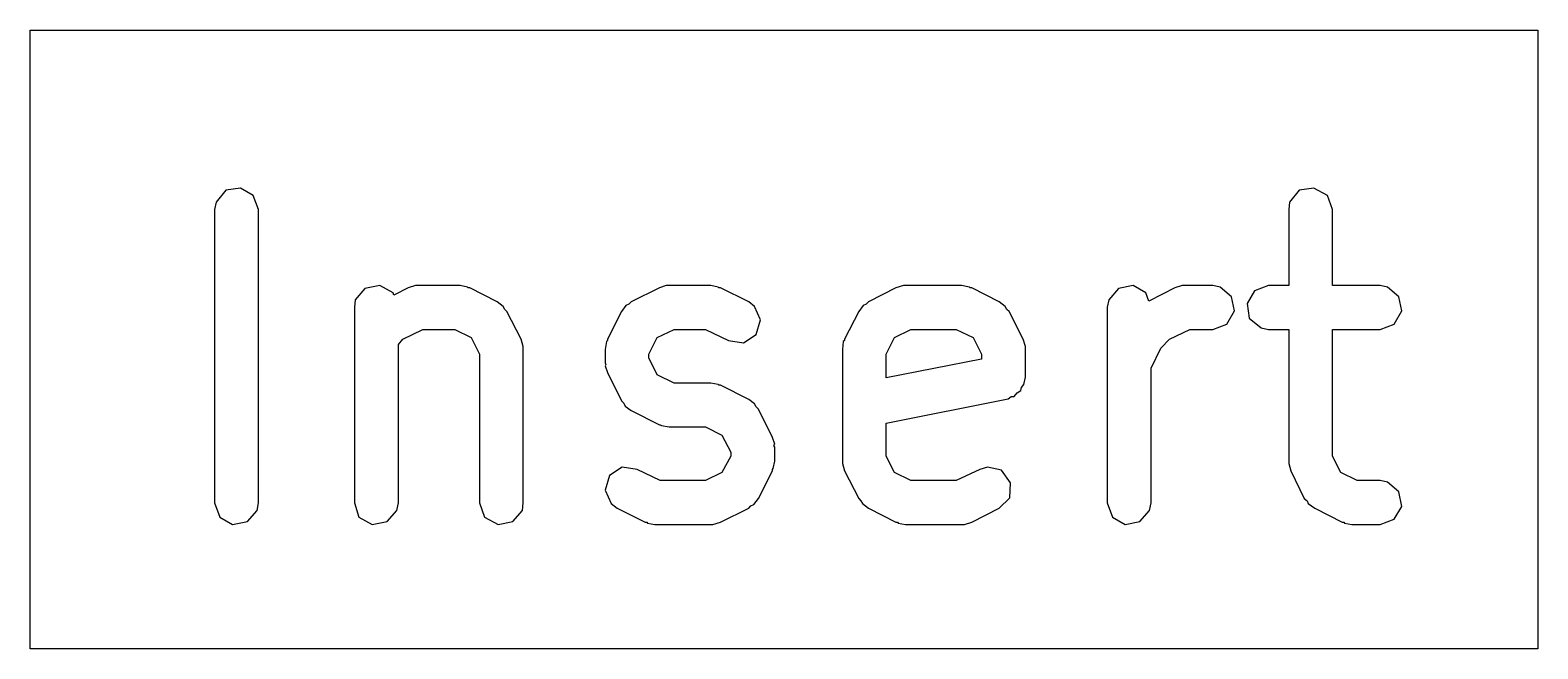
# Model space of a CAD drawing. Extents: x 4.8 to 22.9, y -15 to -10.7.
# Drawn here: x 18.2155 to 18.4182, y -11.7145 to -11.6314 of the extents above; entities that cross this region are included whole.
import ezdxf

# ---------------------------------------------------------------- set-up
doc = ezdxf.new("R2010")
doc.units = 0
doc.header["$MEASUREMENT"] = 0
doc.layers.add('BLACK', color=7, linetype='CONTINUOUS')

msp = doc.modelspace()

# ---------------------------------------------------------------- linework, layer by layer
at = {"layer": 'BLACK', "linetype": 'CONTINUOUS'}
for p, q in [((18.2155, -11.7145), (18.2155, -11.6314)), ((18.2155, -11.6314), (18.4182, -11.6314)), ((18.4182, -11.6314), (18.4182, -11.7145)), ((18.2418, -11.6529), (18.2405, -11.6545)), ((18.2438, -11.6526), (18.2418, -11.6529)), ((18.2455, -11.6536), (18.2438, -11.6526)), ((18.3861, -11.6529), (18.3848, -11.6545)), ((18.3881, -11.6526), (18.3861, -11.6529)), ((18.3899, -11.6536), (18.3881, -11.6526)), ((18.2405, -11.6545), (18.2403, -11.6555)), ((18.2462, -11.6555), (18.2455, -11.6536)), ((18.3848, -11.6545), (18.3847, -11.6555)), ((18.3906, -11.6555), (18.3899, -11.6536)), ((18.2403, -11.6555), (18.2403, -11.6949)), ((18.2462, -11.6949), (18.2462, -11.6555)), ((18.3847, -11.6555), (18.3847, -11.6657)), ((18.3906, -11.6657), (18.3906, -11.6555)), ((18.2605, -11.6661), (18.2592, -11.6676)), ((18.2625, -11.6657), (18.2605, -11.6661)), ((18.2643, -11.6667), (18.2625, -11.6657)), ((18.2644, -11.667), (18.2643, -11.6667)), ((18.2663, -11.666), (18.2644, -11.667)), ((18.2673, -11.6657), (18.2663, -11.666)), ((18.2675, -11.6657), (18.2673, -11.6657)), ((18.2676, -11.6657), (18.2675, -11.6657)), ((18.2733, -11.6657), (18.2676, -11.6657)), ((18.2743, -11.6659), (18.2733, -11.6657)), ((18.2744, -11.666), (18.2743, -11.6659)), ((18.2746, -11.666), (18.2744, -11.666)), ((18.2783, -11.6679), (18.2746, -11.666)), ((18.3001, -11.666), (18.2963, -11.6679)), ((18.301, -11.6657), (18.3001, -11.666)), ((18.3012, -11.6657), (18.301, -11.6657)), ((18.3014, -11.6657), (18.3012, -11.6657)), ((18.307, -11.6657), (18.3014, -11.6657)), ((18.308, -11.6659), (18.307, -11.6657)), ((18.3081, -11.666), (18.308, -11.6659)), ((18.3083, -11.666), (18.3081, -11.666)), ((18.3121, -11.6679), (18.3083, -11.666)), ((18.3319, -11.666), (18.3282, -11.6679)), ((18.3329, -11.6657), (18.3319, -11.666)), ((18.3331, -11.6657), (18.3329, -11.6657)), ((18.3332, -11.6657), (18.3331, -11.6657)), ((18.3407, -11.6657), (18.3332, -11.6657)), ((18.3418, -11.6659), (18.3407, -11.6657)), ((18.3419, -11.666), (18.3418, -11.6659)), ((18.3421, -11.666), (18.3419, -11.666)), ((18.3458, -11.6679), (18.3421, -11.666)), ((18.3618, -11.6661), (18.3605, -11.6676)), ((18.3638, -11.6657), (18.3618, -11.6661)), ((18.3655, -11.6667), (18.3638, -11.6657)), ((18.3659, -11.6678), (18.3655, -11.6667)), ((18.3694, -11.666), (18.3659, -11.6678)), ((18.3704, -11.6657), (18.3694, -11.666)), ((18.3706, -11.6657), (18.3704, -11.6657)), ((18.3707, -11.6657), (18.3706, -11.6657)), ((18.3745, -11.6657), (18.3707, -11.6657)), ((18.3755, -11.6659), (18.3745, -11.6657)), ((18.377, -11.6672), (18.3755, -11.6659)), ((18.3774, -11.6691), (18.377, -11.6672)), ((18.3801, -11.6664), (18.3791, -11.6681)), ((18.382, -11.6657), (18.3801, -11.6664)), ((18.3847, -11.6657), (18.382, -11.6657)), ((18.397, -11.6657), (18.3906, -11.6657)), ((18.398, -11.6659), (18.397, -11.6657)), ((18.3995, -11.6672), (18.398, -11.6659)), ((18.3999, -11.6691), (18.3995, -11.6672)), ((18.2592, -11.6676), (18.2591, -11.6686)), ((18.2591, -11.6686), (18.2591, -11.6949)), ((18.2791, -11.6685), (18.2783, -11.6679)), ((18.2793, -11.6689), (18.2791, -11.6685)), ((18.2796, -11.6692), (18.2793, -11.6689)), ((18.2815, -11.6729), (18.2796, -11.6692)), ((18.295, -11.6692), (18.2931, -11.6729)), ((18.2956, -11.6684), (18.295, -11.6692)), ((18.296, -11.6682), (18.2956, -11.6684)), ((18.2963, -11.6679), (18.296, -11.6682)), ((18.3129, -11.6685), (18.3121, -11.6679)), ((18.3137, -11.6703), (18.3129, -11.6685)), ((18.3269, -11.6692), (18.325, -11.6729)), ((18.3275, -11.6684), (18.3269, -11.6692)), ((18.3279, -11.6682), (18.3275, -11.6684)), ((18.3282, -11.6679), (18.3279, -11.6682)), ((18.3466, -11.6685), (18.3458, -11.6679)), ((18.3468, -11.6689), (18.3466, -11.6685)), ((18.3471, -11.6692), (18.3468, -11.6689)), ((18.349, -11.6729), (18.3471, -11.6692)), ((18.3605, -11.6676), (18.3603, -11.6686)), ((18.3603, -11.6686), (18.3603, -11.6949)), ((18.3764, -11.6709), (18.3774, -11.6691)), ((18.3791, -11.6681), (18.3794, -11.6701)), ((18.3989, -11.6709), (18.3999, -11.6691)), ((18.3131, -11.6723), (18.3137, -11.6703)), ((18.3745, -11.6716), (18.3764, -11.6709)), ((18.3794, -11.6701), (18.381, -11.6714)), ((18.381, -11.6714), (18.382, -11.6716)), ((18.397, -11.6716), (18.3989, -11.6709)), ((18.265, -11.6736), (18.2656, -11.6729)), ((18.2656, -11.6729), (18.2683, -11.6716)), ((18.2683, -11.6716), (18.2726, -11.6716)), ((18.2726, -11.6716), (18.2748, -11.6727)), ((18.2748, -11.6727), (18.2759, -11.6749)), ((18.2818, -11.6739), (18.2815, -11.6729)), ((18.293, -11.6732), (18.2928, -11.6743)), ((18.2931, -11.6731), (18.293, -11.6732)), ((18.2931, -11.6729), (18.2931, -11.6731)), ((18.2987, -11.6749), (18.2998, -11.6727)), ((18.2998, -11.6727), (18.3021, -11.6716)), ((18.3021, -11.6716), (18.3063, -11.6716)), ((18.3063, -11.6716), (18.3094, -11.6731)), ((18.3094, -11.6731), (18.3114, -11.6734)), ((18.3114, -11.6734), (18.3131, -11.6723)), ((18.3248, -11.6732), (18.3247, -11.6743)), ((18.325, -11.6731), (18.3248, -11.6732)), ((18.325, -11.6729), (18.325, -11.6731)), ((18.3306, -11.6749), (18.3317, -11.6727)), ((18.3317, -11.6727), (18.3339, -11.6716)), ((18.3339, -11.6716), (18.34, -11.6716)), ((18.34, -11.6716), (18.3423, -11.6727)), ((18.3423, -11.6727), (18.3434, -11.6749)), ((18.3493, -11.6739), (18.349, -11.6729)), ((18.3675, -11.6741), (18.3687, -11.6729)), ((18.3687, -11.6729), (18.3714, -11.6716)), ((18.3714, -11.6716), (18.3745, -11.6716)), ((18.382, -11.6716), (18.3847, -11.6716)), ((18.3847, -11.6716), (18.3847, -11.6893)), ((18.3906, -11.6886), (18.3906, -11.6716)), ((18.3906, -11.6716), (18.397, -11.6716)), ((18.265, -11.6949), (18.265, -11.6736)), ((18.2759, -11.6749), (18.2759, -11.6949)), ((18.2818, -11.6741), (18.2818, -11.6739)), ((18.2818, -11.6743), (18.2818, -11.6741)), ((18.2818, -11.6949), (18.2818, -11.6743)), ((18.2928, -11.6743), (18.2928, -11.6761)), ((18.2987, -11.6754), (18.2987, -11.6749)), ((18.2998, -11.6777), (18.2987, -11.6754)), ((18.3247, -11.6743), (18.3247, -11.6893)), ((18.3306, -11.6781), (18.3306, -11.6749)), ((18.3434, -11.6749), (18.3434, -11.6756)), ((18.3493, -11.6741), (18.3493, -11.6739)), ((18.3493, -11.6743), (18.3493, -11.6741)), ((18.3493, -11.678), (18.3493, -11.6743)), ((18.3662, -11.6768), (18.3675, -11.6741)), ((18.2928, -11.6761), (18.2929, -11.6763)), ((18.2929, -11.6763), (18.2928, -11.6765)), ((18.2928, -11.6765), (18.2931, -11.6774)), ((18.2931, -11.6774), (18.295, -11.6812)), ((18.3434, -11.6756), (18.3306, -11.6781)), ((18.3662, -11.6949), (18.3662, -11.6768)), ((18.3021, -11.6788), (18.2998, -11.6777)), ((18.307, -11.6788), (18.3021, -11.6788)), ((18.308, -11.679), (18.307, -11.6788)), ((18.3081, -11.6791), (18.308, -11.679)), ((18.3083, -11.6791), (18.3081, -11.6791)), ((18.3121, -11.681), (18.3083, -11.6791)), ((18.3487, -11.6798), (18.3488, -11.6794)), ((18.3488, -11.6794), (18.3491, -11.679)), ((18.3491, -11.679), (18.3493, -11.678)), ((18.295, -11.6812), (18.2953, -11.6815)), ((18.2953, -11.6815), (18.2955, -11.6819)), ((18.3129, -11.6816), (18.3121, -11.681)), ((18.3131, -11.682), (18.3129, -11.6816)), ((18.3306, -11.6842), (18.347, -11.6809)), ((18.347, -11.6809), (18.3474, -11.6806)), ((18.3474, -11.6806), (18.3478, -11.6806)), ((18.3478, -11.6806), (18.3482, -11.6801)), ((18.3482, -11.6801), (18.3487, -11.6798)), ((18.2955, -11.6819), (18.2963, -11.6825)), ((18.2963, -11.6825), (18.3001, -11.6844)), ((18.3134, -11.6823), (18.3131, -11.682)), ((18.3153, -11.6861), (18.3134, -11.6823)), ((18.3001, -11.6844), (18.3002, -11.6844)), ((18.3002, -11.6844), (18.3004, -11.6845)), ((18.3004, -11.6845), (18.3014, -11.6847)), ((18.3014, -11.6847), (18.3063, -11.6847)), ((18.3063, -11.6847), (18.3085, -11.6858)), ((18.3306, -11.6886), (18.3306, -11.6842)), ((18.3085, -11.6858), (18.3097, -11.6881)), ((18.3156, -11.687), (18.3153, -11.6861)), ((18.3155, -11.6872), (18.3156, -11.687)), ((18.3156, -11.6874), (18.3155, -11.6872)), ((18.3156, -11.6893), (18.3156, -11.6874)), ((18.3097, -11.6886), (18.3085, -11.6908)), ((18.3097, -11.6881), (18.3097, -11.6886)), ((18.3154, -11.6903), (18.3156, -11.6893)), ((18.3247, -11.6893), (18.3247, -11.6894)), ((18.3247, -11.6894), (18.3247, -11.6896)), ((18.3247, -11.6896), (18.325, -11.6906)), ((18.3317, -11.6908), (18.3306, -11.6886)), ((18.3847, -11.6893), (18.3847, -11.6894)), ((18.3847, -11.6894), (18.3847, -11.6896)), ((18.3847, -11.6896), (18.385, -11.6906)), ((18.3917, -11.6908), (18.3906, -11.6886)), ((18.2934, -11.6912), (18.2928, -11.6932)), ((18.2951, -11.6901), (18.2934, -11.6912)), ((18.2971, -11.6904), (18.2951, -11.6901)), ((18.3002, -11.6919), (18.2971, -11.6904)), ((18.3085, -11.6908), (18.3063, -11.6919)), ((18.3134, -11.6943), (18.3153, -11.6906)), ((18.3153, -11.6904), (18.3154, -11.6903)), ((18.3153, -11.6906), (18.3153, -11.6904)), ((18.325, -11.6906), (18.3269, -11.6943)), ((18.3339, -11.6919), (18.3317, -11.6908)), ((18.3432, -11.6904), (18.34, -11.6919)), ((18.3442, -11.6901), (18.3432, -11.6904)), ((18.3461, -11.6905), (18.3442, -11.6901)), ((18.3473, -11.6922), (18.3461, -11.6905)), ((18.385, -11.6906), (18.3868, -11.6943)), ((18.3939, -11.6919), (18.3917, -11.6908)), ((18.2928, -11.6932), (18.2936, -11.695)), ((18.3063, -11.6919), (18.3002, -11.6919)), ((18.34, -11.6919), (18.3339, -11.6919)), ((18.3472, -11.6942), (18.3473, -11.6922)), ((18.397, -11.6919), (18.3939, -11.6919)), ((18.398, -11.6921), (18.397, -11.6919)), ((18.3995, -11.6934), (18.398, -11.6921)), ((18.3999, -11.6954), (18.3995, -11.6934)), ((18.2403, -11.6949), (18.241, -11.6968)), ((18.246, -11.6959), (18.2462, -11.6949)), ((18.2591, -11.6949), (18.2597, -11.6968)), ((18.2648, -11.6959), (18.265, -11.6949)), ((18.2759, -11.6949), (18.2766, -11.6968)), ((18.2817, -11.6959), (18.2818, -11.6949)), ((18.2936, -11.695), (18.2944, -11.6956)), ((18.2944, -11.6956), (18.2982, -11.6975)), ((18.3083, -11.6975), (18.3121, -11.6956)), ((18.3121, -11.6956), (18.3124, -11.6953)), ((18.3124, -11.6953), (18.3128, -11.6951)), ((18.3128, -11.6951), (18.3134, -11.6943)), ((18.3269, -11.6943), (18.3272, -11.6946)), ((18.3272, -11.6946), (18.3274, -11.695)), ((18.3274, -11.695), (18.3282, -11.6956)), ((18.3282, -11.6956), (18.3319, -11.6975)), ((18.3421, -11.6975), (18.3458, -11.6956)), ((18.3458, -11.6956), (18.3472, -11.6942)), ((18.3603, -11.6949), (18.361, -11.6968)), ((18.366, -11.6959), (18.3662, -11.6949)), ((18.3868, -11.6943), (18.3872, -11.6946)), ((18.3872, -11.6946), (18.3873, -11.695)), ((18.3873, -11.695), (18.3882, -11.6956)), ((18.3882, -11.6956), (18.3919, -11.6975)), ((18.3989, -11.6971), (18.3999, -11.6954)), ((18.241, -11.6968), (18.2427, -11.6978)), ((18.2427, -11.6978), (18.2447, -11.6974)), ((18.2447, -11.6974), (18.246, -11.6959)), ((18.2597, -11.6968), (18.2615, -11.6978)), ((18.2615, -11.6978), (18.2635, -11.6974)), ((18.2635, -11.6974), (18.2648, -11.6959)), ((18.2766, -11.6968), (18.2784, -11.6978)), ((18.2784, -11.6978), (18.2804, -11.6974)), ((18.2804, -11.6974), (18.2817, -11.6959)), ((18.2982, -11.6975), (18.2984, -11.6975)), ((18.2984, -11.6975), (18.2985, -11.6976)), ((18.2985, -11.6976), (18.2995, -11.6978)), ((18.2995, -11.6978), (18.307, -11.6978)), ((18.307, -11.6978), (18.3072, -11.6978)), ((18.3072, -11.6978), (18.3073, -11.6978)), ((18.3073, -11.6978), (18.3083, -11.6975)), ((18.3319, -11.6975), (18.3321, -11.6975)), ((18.3321, -11.6975), (18.3322, -11.6976)), ((18.3322, -11.6976), (18.3332, -11.6978)), ((18.3332, -11.6978), (18.3407, -11.6978)), ((18.3407, -11.6978), (18.3409, -11.6978)), ((18.3409, -11.6978), (18.3411, -11.6978)), ((18.3411, -11.6978), (18.3421, -11.6975)), ((18.361, -11.6968), (18.3627, -11.6978)), ((18.3627, -11.6978), (18.3647, -11.6974)), ((18.3647, -11.6974), (18.366, -11.6959)), ((18.3919, -11.6975), (18.3921, -11.6975)), ((18.3921, -11.6975), (18.3922, -11.6976)), ((18.3922, -11.6976), (18.3932, -11.6978)), ((18.3932, -11.6978), (18.397, -11.6978)), ((18.397, -11.6978), (18.3989, -11.6971)), ((18.4182, -11.7145), (18.2155, -11.7145))]:
    msp.add_line(p, q, dxfattribs=at)

doc.saveas('drawing.dxf')
